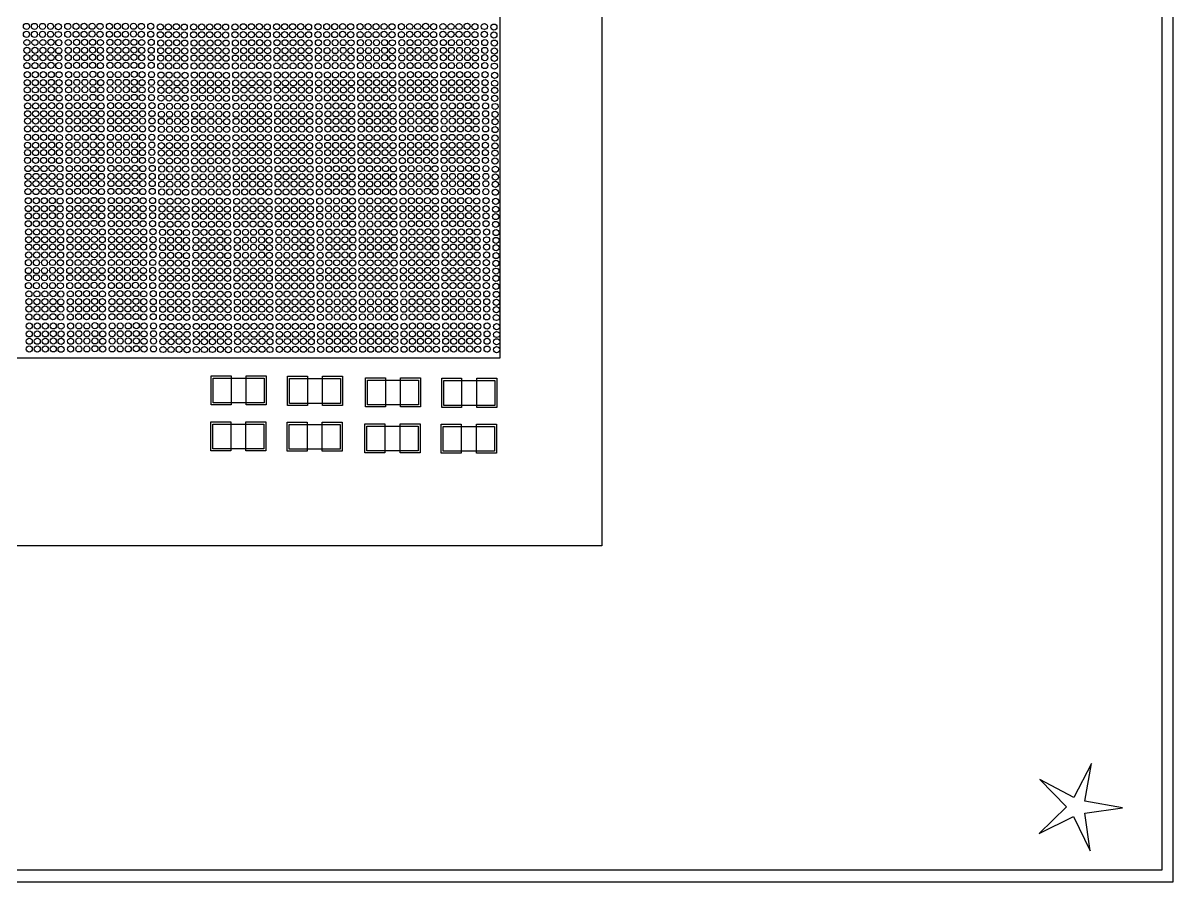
# Model space of a CAD drawing. Header units: millimetres. Extents: x 214 to 707, y -205 to 78.
# Drawn here: x 529.8 to 601.2, y -86.9 to -33.6 of the extents above; entities that cross this region are included whole.
import ezdxf

# ---------------------------------------------------------------- set-up
doc = ezdxf.new("R2010")
doc.units = ezdxf.units.MM
doc.layers.get('0').update_dxf_attribs({"linetype": 'CONTINUOUS', "lineweight": 25})

msp = doc.modelspace()

# ---------------------------------------------------------------- linework, layer by layer
for points in [[(471.035, 35.128), (601.182, 35.128), (601.182, -86.897), (471.035, -86.897)], [(471.787, 34.374), (600.498, 34.374), (600.498, -86.167), (471.787, -86.167)], [(499.764, 18.308), (565.756, 18.308), (565.756, -66.052), (499.764, -66.052)], [(506.424, 6.701), (559.411, 6.701), (559.411, -54.408), (506.424, -54.408)], [(541.509, -55.494), (542.748, -55.494), (542.748, -57.303), (541.509, -57.303)], [(541.633, -55.643), (544.806, -55.643), (544.806, -57.179), (541.633, -57.179)], [(543.69, -55.494), (544.93, -55.494), (544.93, -57.303), (543.69, -57.303)], [(546.244, -55.519), (547.483, -55.519), (547.483, -57.328), (546.244, -57.328)], [(548.425, -55.519), (549.664, -55.519), (549.664, -57.328), (548.425, -57.328)], [(551.077, -55.618), (552.317, -55.618), (552.317, -57.427), (551.077, -57.427)], [(553.259, -55.618), (554.498, -55.618), (554.498, -57.427), (553.259, -57.427)], [(555.812, -55.643), (557.051, -55.643), (557.051, -57.452), (555.812, -57.452)], [(557.993, -55.643), (559.233, -55.643), (559.233, -57.452), (557.993, -57.452)], [(546.368, -55.667), (549.541, -55.667), (549.541, -57.204), (546.368, -57.204)], [(551.201, -55.767), (554.374, -55.767), (554.374, -57.303), (551.201, -57.303)], [(555.936, -55.791), (559.109, -55.791), (559.109, -57.328), (555.936, -57.328)], [(541.484, -58.345), (542.724, -58.345), (542.724, -60.154), (541.484, -60.154)], [(541.608, -58.493), (544.781, -58.493), (544.781, -60.03), (541.608, -60.03)], [(543.666, -58.345), (544.905, -58.345), (544.905, -60.154), (543.666, -60.154)], [(546.219, -58.369), (547.458, -58.369), (547.458, -60.179), (546.219, -60.179)], [(548.4, -58.369), (549.64, -58.369), (549.64, -60.179), (548.4, -60.179)], [(551.053, -58.468), (552.292, -58.468), (552.292, -60.278), (551.053, -60.278)], [(553.234, -58.468), (554.473, -58.468), (554.473, -60.278), (553.234, -60.278)], [(555.787, -58.493), (557.027, -58.493), (557.027, -60.303), (555.787, -60.303)], [(557.969, -58.493), (559.208, -58.493), (559.208, -60.303), (557.969, -60.303)], [(546.343, -58.518), (549.516, -58.518), (549.516, -60.055), (546.343, -60.055)], [(551.177, -58.617), (554.35, -58.617), (554.35, -60.154), (551.177, -60.154)], [(555.911, -58.642), (559.084, -58.642), (559.084, -60.179), (555.911, -60.179)]]:
    msp.add_lwpolyline(points, close=True)
msp.add_lwpolyline([(595.702, -82.621), (598.05, -82.291), (595.713, -81.89), (596.125, -79.555), (595.022, -81.654), (592.929, -80.541), (594.584, -82.238), (592.878, -83.885), (595.004, -82.836), (596.043, -84.967), (595.702, -82.621)])
for centre in [(530.052, -33.824), (530.052, -34.312), (530.549, -33.824), (530.549, -34.312), (531.046, -33.824), (531.046, -34.312), (531.543, -33.815), (531.543, -34.303), (532.031, -33.833), (532.031, -34.321), (532.617, -33.824), (532.617, -34.312), (533.132, -33.815), (533.132, -34.303), (533.629, -33.815), (533.629, -34.303), (534.126, -33.806), (534.126, -34.294), (534.614, -33.824), (534.614, -34.312), (535.2, -33.815), (535.2, -34.303), (535.697, -33.815), (535.697, -34.303), (536.194, -33.815), (536.194, -34.303), (536.691, -33.806), (536.691, -34.294), (537.179, -33.824), (537.179, -34.312), (537.765, -33.815), (537.765, -34.303), (538.356, -33.852), (538.356, -34.34), (538.853, -33.852), (538.853, -34.34), (539.35, -33.843), (539.35, -34.331), (539.839, -33.861), (539.839, -34.349), (540.424, -33.852), (540.424, -34.34), (540.921, -33.852), (540.921, -34.34), (541.418, -33.852), (541.418, -34.34), (541.915, -33.843), (541.915, -34.331), (542.403, -33.861), (542.403, -34.349), (542.989, -33.852), (542.989, -34.34), (543.504, -33.843), (543.504, -34.331), (544.001, -33.843), (544.001, -34.331), (544.498, -33.834), (544.498, -34.323), (544.986, -33.852), (544.986, -34.34), (545.572, -33.843), (545.572, -34.331), (546.069, -33.843), (546.069, -34.331), (546.566, -33.843), (546.566, -34.331), (547.063, -33.834), (547.063, -34.323), (547.551, -33.852), (547.551, -34.34), (548.137, -33.843), (548.137, -34.331), (548.68, -33.835), (548.68, -34.323), (549.177, -33.835), (549.177, -34.323), (549.674, -33.826), (549.674, -34.314), (550.162, -33.844), (550.162, -34.332), (550.748, -33.835), (550.748, -34.323), (551.245, -33.835), (551.245, -34.323), (551.742, -33.835), (551.742, -34.323), (552.239, -33.826), (552.239, -34.314), (552.727, -33.844), (552.727, -34.332), (553.312, -33.835), (553.312, -34.323), (553.827, -33.826), (553.827, -34.314), (554.324, -33.826), (554.324, -34.314), (554.821, -33.817), (554.821, -34.305), (555.309, -33.835), (555.309, -34.323), (555.895, -33.826), (555.895, -34.314), (556.392, -33.826), (556.392, -34.314), (556.889, -33.826), (556.889, -34.314), (557.386, -33.817), (557.386, -34.305), (557.874, -33.835), (557.874, -34.323), (558.46, -33.826), (558.46, -34.314), (559.052, -33.863), (559.052, -34.351), (530.079, -34.818), (530.576, -34.818), (531.073, -34.818), (531.57, -34.809), (532.058, -34.827), (532.644, -34.818), (533.159, -34.809), (533.656, -34.809), (534.153, -34.8), (534.641, -34.818), (535.226, -34.809), (535.723, -34.809), (536.22, -34.809), (536.717, -34.8), (537.206, -34.818), (537.791, -34.809), (538.383, -34.846), (538.88, -34.846), (539.377, -34.837), (539.865, -34.855), (540.451, -34.846), (540.948, -34.846), (541.445, -34.846), (541.942, -34.837), (542.43, -34.855), (543.016, -34.846), (543.531, -34.837), (544.028, -34.837), (544.525, -34.828), (545.013, -34.846), (545.598, -34.837), (546.095, -34.837), (546.592, -34.837), (547.089, -34.828), (547.578, -34.846), (548.163, -34.837), (548.706, -34.829), (549.203, -34.829), (549.7, -34.82), (550.188, -34.838), (550.774, -34.829), (551.271, -34.829), (551.768, -34.829), (552.265, -34.82), (552.753, -34.838), (553.339, -34.829), (553.854, -34.82), (554.351, -34.82), (554.848, -34.811), (555.336, -34.829), (555.922, -34.82), (556.419, -34.82), (556.916, -34.82), (557.413, -34.811), (557.901, -34.829), (558.487, -34.82), (559.078, -34.857), (530.079, -35.306), (530.079, -35.759), (530.576, -35.306), (530.576, -35.759), (531.073, -35.306), (531.073, -35.759), (531.57, -35.297), (531.57, -35.75), (532.058, -35.315), (532.058, -35.768), (532.644, -35.306), (532.644, -35.759), (533.159, -35.297), (533.159, -35.75), (533.656, -35.297), (533.656, -35.75), (534.153, -35.288), (534.153, -35.741), (534.641, -35.306), (534.641, -35.759), (535.226, -35.297), (535.226, -35.75), (535.723, -35.297), (535.723, -35.75), (536.22, -35.297), (536.22, -35.75), (536.717, -35.288), (536.717, -35.741), (537.206, -35.306), (537.206, -35.759), (537.791, -35.297), (537.791, -35.75), (538.383, -35.334), (538.383, -35.787), (538.88, -35.334), (538.88, -35.787), (539.377, -35.325), (539.377, -35.778), (539.865, -35.343), (539.865, -35.796), (540.451, -35.334), (540.451, -35.787), (540.948, -35.334), (540.948, -35.787), (541.445, -35.334), (541.445, -35.787), (541.942, -35.325), (541.942, -35.778), (542.43, -35.343), (542.43, -35.796), (543.016, -35.334), (543.016, -35.787), (543.531, -35.325), (543.531, -35.778), (544.028, -35.325), (544.028, -35.778), (544.525, -35.317), (544.525, -35.769), (545.013, -35.334), (545.013, -35.787), (545.598, -35.325), (545.598, -35.778), (546.095, -35.325), (546.095, -35.778), (546.592, -35.325), (546.592, -35.778), (547.089, -35.317), (547.089, -35.769), (547.578, -35.334), (547.578, -35.787), (548.163, -35.325), (548.163, -35.778), (548.706, -35.317), (548.706, -35.77), (549.203, -35.317), (549.203, -35.77), (549.7, -35.308), (549.7, -35.761), (550.188, -35.326), (550.188, -35.779), (550.774, -35.317), (550.774, -35.77), (551.271, -35.317), (551.271, -35.77), (551.768, -35.317), (551.768, -35.77), (552.265, -35.308), (552.265, -35.761), (552.753, -35.326), (552.753, -35.779), (553.339, -35.317), (553.339, -35.77), (553.854, -35.308), (553.854, -35.761), (554.351, -35.308), (554.351, -35.761), (554.848, -35.299), (554.848, -35.752), (555.336, -35.317), (555.336, -35.77), (555.922, -35.308), (555.922, -35.761), (556.419, -35.308), (556.419, -35.761), (556.916, -35.308), (556.916, -35.761), (557.413, -35.299), (557.413, -35.752), (557.901, -35.317), (557.901, -35.77), (558.487, -35.308), (558.487, -35.761), (559.078, -35.345), (559.078, -35.798), (530.079, -36.247), (530.576, -36.247), (531.073, -36.247), (531.57, -36.238), (532.058, -36.256), (532.644, -36.247), (533.159, -36.238), (533.656, -36.238), (534.153, -36.229), (534.641, -36.247), (535.226, -36.238), (535.723, -36.238), (536.22, -36.238), (536.717, -36.229), (537.206, -36.247), (537.791, -36.238), (538.383, -36.275), (538.88, -36.275), (539.377, -36.266), (539.865, -36.284), (540.451, -36.275), (540.948, -36.275), (541.445, -36.275), (541.942, -36.266), (542.43, -36.284), (543.016, -36.275), (543.531, -36.266), (544.028, -36.266), (544.525, -36.257), (545.013, -36.275), (545.598, -36.266), (546.095, -36.266), (546.592, -36.266), (547.089, -36.257), (547.578, -36.275), (548.163, -36.266), (548.706, -36.258), (549.203, -36.258), (549.7, -36.249), (550.188, -36.267), (550.774, -36.258), (551.271, -36.258), (551.768, -36.258), (552.265, -36.249), (552.753, -36.267), (553.339, -36.258), (553.854, -36.249), (554.351, -36.249), (554.848, -36.24), (555.336, -36.258), (555.922, -36.249), (556.419, -36.249), (556.916, -36.249), (557.413, -36.24), (557.901, -36.258), (558.487, -36.249), (559.078, -36.286), (530.097, -36.814), (530.594, -36.814), (531.091, -36.814), (531.588, -36.805), (532.076, -36.823), (532.662, -36.814), (533.176, -36.805), (533.673, -36.805), (534.17, -36.796), (534.17, -37.284), (534.659, -36.814), (535.244, -36.805), (535.741, -36.805), (536.238, -36.805), (536.735, -36.796), (536.735, -37.284), (537.223, -36.814), (537.809, -36.805), (538.401, -36.842), (538.898, -36.842), (539.395, -36.833), (539.883, -36.851), (540.469, -36.842), (540.966, -36.842), (541.463, -36.842), (541.96, -36.833), (542.448, -36.851), (543.034, -36.842), (543.548, -36.833), (544.045, -36.833), (544.542, -36.824), (545.031, -36.842), (545.616, -36.833), (546.113, -36.833), (546.61, -36.833), (547.107, -36.824), (547.595, -36.842), (548.181, -36.833), (548.724, -36.825), (549.221, -36.825), (549.718, -36.816), (550.206, -36.834), (550.792, -36.825), (551.289, -36.825), (551.786, -36.825), (552.283, -36.816), (552.771, -36.834), (553.357, -36.825), (553.872, -36.816), (554.369, -36.816), (554.866, -36.807), (555.354, -36.825), (555.94, -36.816), (556.437, -36.816), (556.934, -36.816), (557.431, -36.807), (557.919, -36.825), (558.504, -36.816), (559.096, -36.853), (530.097, -37.302), (530.097, -37.755), (530.594, -37.302), (530.594, -37.755), (531.091, -37.302), (531.091, -37.755), (531.588, -37.293), (531.588, -37.746), (532.076, -37.311), (532.076, -37.763), (532.662, -37.302), (532.662, -37.755), (533.176, -37.293), (533.176, -37.746), (533.673, -37.293), (533.673, -37.746), (534.17, -37.737), (534.659, -37.302), (534.659, -37.755), (535.244, -37.293), (535.244, -37.746), (535.741, -37.293), (535.741, -37.746), (536.238, -37.293), (536.238, -37.746), (536.735, -37.737), (537.223, -37.302), (537.223, -37.755), (537.809, -37.293), (537.809, -37.746), (538.401, -37.33), (538.401, -37.783), (538.898, -37.33), (538.898, -37.783), (539.395, -37.321), (539.395, -37.774), (539.883, -37.339), (539.883, -37.792), (540.469, -37.33), (540.469, -37.783), (540.966, -37.33), (540.966, -37.783), (541.463, -37.33), (541.463, -37.783), (541.96, -37.321), (541.96, -37.774), (542.448, -37.339), (542.448, -37.792), (543.034, -37.33), (543.034, -37.783), (543.548, -37.321), (543.548, -37.774), (544.045, -37.321), (544.045, -37.774), (544.542, -37.312), (544.542, -37.765), (545.031, -37.33), (545.031, -37.783), (545.616, -37.321), (545.616, -37.774), (546.113, -37.321), (546.113, -37.774), (546.61, -37.321), (546.61, -37.774), (547.107, -37.312), (547.107, -37.765), (547.595, -37.33), (547.595, -37.783), (548.181, -37.321), (548.181, -37.774), (548.724, -37.313), (548.724, -37.766), (549.221, -37.313), (549.221, -37.766), (549.718, -37.304), (549.718, -37.757), (550.206, -37.322), (550.206, -37.774), (550.792, -37.313), (550.792, -37.766), (551.289, -37.313), (551.289, -37.766), (551.786, -37.313), (551.786, -37.766), (552.283, -37.304), (552.283, -37.757), (552.771, -37.322), (552.771, -37.774), (553.357, -37.313), (553.357, -37.766), (553.872, -37.304), (553.872, -37.757), (554.369, -37.304), (554.369, -37.757), (554.866, -37.295), (554.866, -37.748), (555.354, -37.313), (555.354, -37.766), (555.94, -37.304), (555.94, -37.757), (556.437, -37.304), (556.437, -37.757), (556.934, -37.304), (556.934, -37.757), (557.431, -37.295), (557.431, -37.748), (557.919, -37.313), (557.919, -37.766), (558.504, -37.304), (558.504, -37.757), (559.096, -37.341), (559.096, -37.794), (530.097, -38.243), (530.594, -38.243), (531.091, -38.243), (531.588, -38.234), (532.076, -38.252), (532.662, -38.243), (533.176, -38.234), (533.673, -38.234), (534.17, -38.225), (534.659, -38.243), (535.244, -38.234), (535.741, -38.234), (536.238, -38.234), (536.735, -38.225), (537.223, -38.243), (537.809, -38.234), (538.401, -38.271), (538.898, -38.271), (539.395, -38.262), (539.883, -38.28), (540.469, -38.271), (540.966, -38.271), (541.463, -38.271), (541.96, -38.262), (542.448, -38.28), (543.034, -38.271), (543.548, -38.262), (544.045, -38.262), (544.542, -38.253), (545.031, -38.271), (545.616, -38.262), (546.113, -38.262), (546.61, -38.262), (547.107, -38.253), (547.595, -38.271), (548.181, -38.262), (548.724, -38.254), (549.221, -38.254), (549.718, -38.245), (550.206, -38.263), (550.792, -38.254), (551.289, -38.254), (551.786, -38.254), (552.283, -38.245), (552.771, -38.263), (553.357, -38.254), (553.872, -38.245), (554.369, -38.245), (554.866, -38.236), (555.354, -38.254), (555.94, -38.245), (556.437, -38.245), (556.934, -38.245), (557.431, -38.236), (557.919, -38.254), (558.504, -38.245), (559.096, -38.282), (530.123, -38.749), (530.123, -39.237), (530.62, -38.749), (530.62, -39.237), (531.117, -38.749), (531.117, -39.237), (531.614, -38.74), (531.614, -39.228), (532.103, -38.757), (532.103, -39.246), (532.688, -38.749), (532.688, -39.237), (533.203, -38.74), (533.203, -39.228), (533.7, -38.74), (533.7, -39.228), (534.197, -38.731), (534.197, -39.219), (534.685, -38.749), (534.685, -39.237), (535.271, -38.74), (535.271, -39.228), (535.768, -38.74), (535.768, -39.228), (536.265, -38.74), (536.265, -39.228), (536.762, -38.731), (536.762, -39.219), (537.25, -38.749), (537.25, -39.237), (537.836, -38.74), (537.836, -39.228), (538.428, -38.777), (538.428, -39.265), (538.925, -38.777), (538.925, -39.265), (539.422, -38.768), (539.422, -39.256), (539.91, -38.786), (539.91, -39.274), (540.495, -38.777), (540.495, -39.265), (540.992, -38.777), (540.992, -39.265), (541.489, -38.777), (541.489, -39.265), (541.986, -38.768), (541.986, -39.256), (542.475, -38.786), (542.475, -39.274), (543.06, -38.777), (543.06, -39.265), (543.575, -38.768), (543.575, -39.256), (544.072, -38.768), (544.072, -39.256), (544.569, -38.759), (544.569, -39.247), (545.057, -38.777), (545.057, -39.265), (545.643, -38.768), (545.643, -39.256), (546.14, -38.768), (546.14, -39.256), (546.637, -38.768), (546.637, -39.256), (547.134, -38.759), (547.134, -39.247), (547.622, -38.777), (547.622, -39.265), (548.208, -38.768), (548.208, -39.256), (548.751, -38.76), (548.751, -39.248), (549.248, -38.76), (549.248, -39.248), (549.745, -38.751), (549.745, -39.239), (550.233, -38.768), (550.233, -39.257), (550.819, -38.76), (550.819, -39.248), (551.316, -38.76), (551.316, -39.248), (551.813, -38.76), (551.813, -39.248), (552.31, -38.751), (552.31, -39.239), (552.798, -38.768), (552.798, -39.257), (553.384, -38.76), (553.384, -39.248), (553.898, -38.751), (553.898, -39.239), (554.395, -38.751), (554.395, -39.239), (554.892, -38.742), (554.892, -39.23), (555.38, -38.76), (555.38, -39.248), (555.966, -38.751), (555.966, -39.239), (556.463, -38.751), (556.463, -39.239), (556.96, -38.751), (556.96, -39.239), (557.457, -38.742), (557.457, -39.23), (557.945, -38.76), (557.945, -39.248), (558.531, -38.751), (558.531, -39.239), (559.123, -38.788), (559.123, -39.276), (530.123, -39.689), (530.62, -39.689), (531.117, -39.689), (531.614, -39.68), (532.103, -39.698), (532.688, -39.689), (533.203, -39.68), (533.7, -39.68), (534.197, -39.672), (534.685, -39.689), (535.271, -39.68), (535.768, -39.68), (536.265, -39.68), (536.762, -39.672), (537.25, -39.689), (537.836, -39.68), (538.428, -39.717), (538.925, -39.717), (539.422, -39.709), (539.91, -39.726), (540.495, -39.717), (540.992, -39.717), (541.489, -39.717), (541.986, -39.709), (542.475, -39.726), (543.06, -39.717), (543.575, -39.709), (544.072, -39.709), (544.569, -39.7), (545.057, -39.717), (545.643, -39.709), (546.14, -39.709), (546.637, -39.709), (547.134, -39.7), (547.622, -39.717), (548.208, -39.709), (548.751, -39.7), (549.248, -39.7), (549.745, -39.691), (550.233, -39.709), (550.819, -39.7), (551.316, -39.7), (551.813, -39.7), (552.31, -39.691), (552.798, -39.709), (553.384, -39.7), (553.898, -39.691), (554.395, -39.691), (554.892, -39.683), (555.38, -39.7), (555.966, -39.691), (556.463, -39.691), (556.96, -39.691), (557.457, -39.683), (557.945, -39.7), (558.531, -39.691), (559.123, -39.728), (530.117, -40.703), (530.123, -40.177), (530.614, -40.703), (530.62, -40.177), (531.111, -40.703), (531.117, -40.177), (531.608, -40.694), (531.614, -40.169), (532.096, -40.712), (532.103, -40.186), (532.682, -40.703), (532.688, -40.177), (533.197, -40.694), (533.203, -40.169), (533.694, -40.694), (533.7, -40.169), (534.191, -40.685), (534.197, -40.16), (534.679, -40.703), (534.685, -40.177), (535.264, -40.694), (535.271, -40.169), (535.761, -40.694), (535.768, -40.169), (536.258, -40.694), (536.265, -40.169), (536.755, -40.685), (536.762, -40.16), (537.244, -40.703), (537.25, -40.177), (537.829, -40.694), (537.836, -40.169), (538.421, -40.731), (538.428, -40.206), (538.918, -40.731), (538.925, -40.206), (539.415, -40.722), (539.422, -40.197), (539.903, -40.74), (539.91, -40.214), (540.489, -40.731), (540.495, -40.206), (540.986, -40.731), (540.992, -40.206), (541.483, -40.731), (541.489, -40.206), (541.98, -40.722), (541.986, -40.197), (542.468, -40.74), (542.475, -40.214), (543.054, -40.731), (543.06, -40.206), (543.569, -40.722), (543.575, -40.197), (544.066, -40.722), (544.072, -40.197), (544.563, -40.714), (544.569, -40.188), (545.051, -40.731), (545.057, -40.206), (545.636, -40.722), (545.643, -40.197), (546.133, -40.722), (546.14, -40.197), (546.63, -40.722), (546.637, -40.197), (547.127, -40.714), (547.134, -40.188), (547.616, -40.731), (547.622, -40.206), (548.201, -40.722), (548.208, -40.197), (548.744, -40.714), (548.751, -40.188), (549.241, -40.714), (549.248, -40.188), (549.738, -40.705), (549.745, -40.18), (550.226, -40.723), (550.233, -40.197), (550.812, -40.714), (550.819, -40.188), (551.309, -40.714), (551.316, -40.188), (551.806, -40.714), (551.813, -40.188), (552.303, -40.705), (552.31, -40.18), (552.791, -40.723), (552.798, -40.197), (553.377, -40.714), (553.384, -40.188), (553.892, -40.705), (553.898, -40.18), (554.389, -40.705), (554.395, -40.18), (554.886, -40.696), (554.892, -40.171), (555.374, -40.714), (555.38, -40.188), (555.96, -40.705), (555.966, -40.18), (556.457, -40.705), (556.463, -40.18), (556.954, -40.705), (556.96, -40.18), (557.451, -40.696), (557.457, -40.171), (557.939, -40.714), (557.945, -40.188), (558.524, -40.705), (558.531, -40.18), (559.116, -40.742), (559.123, -40.217), (530.117, -41.191), (530.614, -41.191), (531.111, -41.191), (531.608, -41.182), (532.096, -41.2), (532.682, -41.191), (533.197, -41.182), (533.694, -41.182), (534.191, -41.173), (534.679, -41.191), (535.264, -41.182), (535.761, -41.182), (536.258, -41.182), (536.755, -41.173), (537.244, -41.191), (537.829, -41.182), (538.421, -41.219), (538.918, -41.219), (539.415, -41.211), (539.903, -41.228), (540.489, -41.219), (540.986, -41.219), (541.483, -41.219), (541.98, -41.211), (542.468, -41.228), (543.054, -41.219), (543.569, -41.211), (544.066, -41.211), (544.563, -41.202), (545.051, -41.219), (545.636, -41.211), (546.133, -41.211), (546.63, -41.211), (547.127, -41.202), (547.616, -41.219), (548.201, -41.211), (548.744, -41.202), (549.241, -41.202), (549.738, -41.193), (550.226, -41.211), (550.812, -41.202), (551.309, -41.202), (551.806, -41.202), (552.303, -41.193), (552.791, -41.211), (553.377, -41.202), (553.892, -41.193), (554.389, -41.193), (554.886, -41.184), (555.374, -41.202), (555.96, -41.193), (556.457, -41.193), (556.954, -41.193), (557.451, -41.184), (557.939, -41.202), (558.524, -41.193), (559.116, -41.23), (530.117, -41.644), (530.117, -42.132), (530.614, -41.644), (530.614, -42.132), (531.111, -41.644), (531.111, -42.132), (531.608, -41.635), (531.608, -42.123), (532.096, -41.653), (532.096, -42.141), (532.682, -41.644), (532.682, -42.132), (533.197, -41.635), (533.197, -42.123), (533.694, -41.635), (533.694, -42.123), (534.191, -41.626), (534.191, -42.114), (534.679, -41.644), (534.679, -42.132), (535.264, -41.635), (535.264, -42.123), (535.761, -41.635), (535.761, -42.123), (536.258, -41.635), (536.258, -42.123), (536.755, -41.626), (536.755, -42.114), (537.244, -41.644), (537.244, -42.132), (537.829, -41.635), (537.829, -42.123), (538.421, -41.672), (538.421, -42.16), (538.918, -41.672), (538.918, -42.16), (539.415, -41.663), (539.415, -42.151), (539.903, -41.681), (539.903, -42.169), (540.489, -41.672), (540.489, -42.16), (540.986, -41.672), (540.986, -42.16), (541.483, -41.672), (541.483, -42.16), (541.98, -41.663), (541.98, -42.151), (542.468, -41.681), (542.468, -42.169), (543.054, -41.672), (543.054, -42.16), (543.569, -41.663), (543.569, -42.151), (544.066, -41.663), (544.066, -42.151), (544.563, -41.654), (544.563, -42.142), (545.051, -41.672), (545.051, -42.16), (545.636, -41.663), (545.636, -42.151), (546.133, -41.663), (546.133, -42.151), (546.63, -41.663), (546.63, -42.151), (547.127, -41.654), (547.127, -42.142), (547.616, -41.672), (547.616, -42.16), (548.201, -41.663), (548.201, -42.151), (548.744, -41.655), (548.744, -42.143), (549.241, -41.655), (549.241, -42.143), (549.738, -41.646), (549.738, -42.134), (550.226, -41.664), (550.226, -42.152), (550.812, -41.655), (550.812, -42.143), (551.309, -41.655), (551.309, -42.143), (551.806, -41.655), (551.806, -42.143), (552.303, -41.646), (552.303, -42.134), (552.791, -41.664), (552.791, -42.152), (553.377, -41.655), (553.377, -42.143), (553.892, -41.646), (553.892, -42.134), (554.389, -41.646), (554.389, -42.134), (554.886, -41.637), (554.886, -42.125), (555.374, -41.655), (555.374, -42.143), (555.96, -41.646), (555.96, -42.134), (556.457, -41.646), (556.457, -42.134), (556.954, -41.646), (556.954, -42.134), (557.451, -41.637), (557.451, -42.125), (557.939, -41.655), (557.939, -42.143), (558.524, -41.646), (558.524, -42.134), (559.116, -41.683), (559.116, -42.171), (530.144, -42.638), (530.641, -42.638), (531.138, -42.638), (531.635, -42.629), (532.123, -42.647), (532.708, -42.638), (533.223, -42.629), (533.72, -42.629), (534.217, -42.62), (534.705, -42.638), (535.291, -42.629), (535.788, -42.629), (536.285, -42.629), (536.782, -42.62), (537.27, -42.638), (537.856, -42.629), (538.448, -42.666), (538.945, -42.666), (539.442, -42.657), (539.93, -42.675), (540.516, -42.666), (541.013, -42.666), (541.51, -42.666), (542.007, -42.657), (542.495, -42.675), (543.08, -42.666), (543.595, -42.657), (544.092, -42.657), (544.589, -42.648), (545.077, -42.666), (545.663, -42.657), (546.16, -42.657), (546.657, -42.657), (547.154, -42.648), (547.642, -42.666), (548.228, -42.657), (548.771, -42.649), (549.268, -42.649), (549.765, -42.64), (550.253, -42.658), (550.839, -42.649), (551.336, -42.649), (551.833, -42.649), (552.33, -42.64), (552.818, -42.658), (553.404, -42.649), (553.918, -42.64), (554.415, -42.64), (554.912, -42.631), (555.4, -42.649), (555.986, -42.64), (556.483, -42.64), (556.98, -42.64), (557.477, -42.631), (557.965, -42.649), (558.551, -42.64), (559.143, -42.677), (530.144, -43.126), (530.144, -43.579), (530.641, -43.126), (530.641, -43.579), (531.138, -43.126), (531.138, -43.579), (531.635, -43.117), (531.635, -43.57), (532.123, -43.135), (532.123, -43.587), (532.708, -43.126), (532.708, -43.579), (533.223, -43.117), (533.223, -43.57), (533.72, -43.117), (533.72, -43.57), (534.217, -43.108), (534.217, -43.561), (534.705, -43.126), (534.705, -43.579), (535.291, -43.117), (535.291, -43.57), (535.788, -43.117), (535.788, -43.57), (536.285, -43.117), (536.285, -43.57), (536.782, -43.108), (536.782, -43.561), (537.27, -43.126), (537.27, -43.579), (537.856, -43.117), (537.856, -43.57), (538.448, -43.154), (538.448, -43.607), (538.945, -43.154), (538.945, -43.607), (539.442, -43.145), (539.442, -43.598), (539.93, -43.163), (539.93, -43.616), (540.516, -43.154), (540.516, -43.607), (541.013, -43.154), (541.013, -43.607), (541.51, -43.154), (541.51, -43.607), (542.007, -43.145), (542.007, -43.598), (542.495, -43.163), (542.495, -43.616), (543.08, -43.154), (543.08, -43.607), (543.595, -43.145), (543.595, -43.598), (544.092, -43.145), (544.092, -43.598), (544.589, -43.136), (544.589, -43.589), (545.077, -43.154), (545.077, -43.607), (545.663, -43.145), (545.663, -43.598), (546.16, -43.145), (546.16, -43.598), (546.657, -43.145), (546.657, -43.598), (547.154, -43.136), (547.154, -43.589), (547.642, -43.154), (547.642, -43.607), (548.228, -43.145), (548.228, -43.598), (548.771, -43.137), (548.771, -43.59), (549.268, -43.137), (549.268, -43.59), (549.765, -43.128), (549.765, -43.581), (550.253, -43.146), (550.253, -43.598), (550.839, -43.137), (550.839, -43.59), (551.336, -43.137), (551.336, -43.59), (551.833, -43.137), (551.833, -43.59), (552.33, -43.128), (552.33, -43.581), (552.818, -43.146), (552.818, -43.598), (553.404, -43.137), (553.404, -43.59), (553.918, -43.128), (553.918, -43.581), (554.415, -43.128), (554.415, -43.581), (554.912, -43.119), (554.912, -43.572), (555.4, -43.137), (555.4, -43.59), (555.986, -43.128), (555.986, -43.581), (556.483, -43.128), (556.483, -43.581), (556.98, -43.128), (556.98, -43.581), (557.477, -43.119), (557.477, -43.572), (557.965, -43.137), (557.965, -43.59), (558.551, -43.128), (558.551, -43.581), (559.143, -43.165), (559.143, -43.618), (530.144, -44.067), (530.641, -44.067), (531.138, -44.067), (531.635, -44.058), (532.123, -44.076), (532.708, -44.067), (533.223, -44.058), (533.72, -44.058), (534.217, -44.049), (534.705, -44.067), (535.291, -44.058), (535.788, -44.058), (536.285, -44.058), (536.782, -44.049), (537.27, -44.067), (537.856, -44.058), (538.448, -44.095), (538.945, -44.095), (539.442, -44.086), (539.93, -44.104), (540.516, -44.095), (541.013, -44.095), (541.51, -44.095), (542.007, -44.086), (542.495, -44.104), (543.08, -44.095), (543.595, -44.086), (544.092, -44.086), (544.589, -44.077), (545.077, -44.095), (545.663, -44.086), (546.16, -44.086), (546.657, -44.086), (547.154, -44.077), (547.642, -44.095), (548.228, -44.086), (548.771, -44.078), (549.268, -44.078), (549.765, -44.069), (550.253, -44.087), (550.839, -44.078), (551.336, -44.078), (551.833, -44.078), (552.33, -44.069), (552.818, -44.087), (553.404, -44.078), (553.918, -44.069), (554.415, -44.069), (554.912, -44.06), (555.4, -44.078), (555.986, -44.069), (556.483, -44.069), (556.98, -44.069), (557.477, -44.06), (557.965, -44.078), (558.551, -44.069), (559.143, -44.106), (530.161, -44.634), (530.161, -45.122), (530.658, -44.634), (530.658, -45.122), (531.155, -44.634), (531.155, -45.122), (531.652, -44.625), (531.652, -45.113), (532.141, -44.643), (532.141, -45.131), (532.726, -44.634), (532.726, -45.122), (533.241, -44.625), (533.241, -45.113), (533.738, -44.625), (533.738, -45.113), (534.235, -44.616), (534.235, -45.104), (534.723, -44.634), (534.723, -45.122), (535.309, -44.625), (535.309, -45.113), (535.806, -44.625), (535.806, -45.113), (536.303, -44.625), (536.303, -45.113), (536.8, -44.616), (536.8, -45.104), (537.288, -44.634), (537.288, -45.122), (537.874, -44.625), (537.874, -45.113), (538.466, -44.662), (538.963, -44.662), (539.46, -44.653), (539.948, -44.671), (540.533, -44.662), (541.03, -44.662), (541.527, -44.662), (542.024, -44.653), (542.513, -44.671), (543.098, -44.662), (543.613, -44.653), (544.11, -44.653), (544.607, -44.644), (544.607, -45.132), (545.095, -44.662), (545.681, -44.653), (546.178, -44.653), (546.675, -44.653), (547.172, -44.644), (547.172, -45.132), (547.66, -44.662), (548.246, -44.653), (548.789, -44.645), (548.789, -45.133), (549.286, -44.645), (549.286, -45.133), (549.783, -44.636), (549.783, -45.124), (550.271, -44.654), (550.857, -44.645), (550.857, -45.133), (551.354, -44.645), (551.354, -45.133), (551.851, -44.645), (551.851, -45.133), (552.348, -44.636), (552.348, -45.124), (552.836, -44.654), (553.421, -44.645), (553.421, -45.133), (553.936, -44.636), (553.936, -45.124), (554.433, -44.636), (554.433, -45.124), (554.93, -44.627), (554.93, -45.115), (555.418, -44.645), (555.418, -45.133), (556.004, -44.636), (556.004, -45.124), (556.501, -44.636), (556.501, -45.124), (556.998, -44.636), (556.998, -45.124), (557.495, -44.627), (557.495, -45.115), (557.983, -44.645), (557.983, -45.133), (558.569, -44.636), (558.569, -45.124), (559.161, -44.673), (530.161, -45.574), (530.658, -45.574), (531.155, -45.574), (531.652, -45.566), (532.141, -45.583), (532.726, -45.574), (533.241, -45.566), (533.738, -45.566), (534.235, -45.557), (534.723, -45.574), (535.309, -45.566), (535.806, -45.566), (536.303, -45.566), (536.8, -45.557), (537.288, -45.574), (537.874, -45.566), (538.466, -45.15), (538.466, -45.603), (538.963, -45.15), (538.963, -45.603), (539.46, -45.141), (539.46, -45.594), (539.948, -45.159), (539.948, -45.611), (540.533, -45.15), (540.533, -45.603), (541.03, -45.15), (541.03, -45.603), (541.527, -45.15), (541.527, -45.603), (542.024, -45.141), (542.024, -45.594), (542.513, -45.159), (542.513, -45.611), (543.098, -45.15), (543.098, -45.603), (543.613, -45.141), (543.613, -45.594), (544.11, -45.141), (544.11, -45.594), (544.607, -45.585), (545.095, -45.15), (545.095, -45.603), (545.681, -45.141), (545.681, -45.594), (546.178, -45.141), (546.178, -45.594), (546.675, -45.141), (546.675, -45.594), (547.172, -45.585), (547.66, -45.15), (547.66, -45.603), (548.246, -45.141), (548.246, -45.594), (548.789, -45.585), (549.286, -45.585), (549.783, -45.577), (550.271, -45.142), (550.271, -45.594), (550.857, -45.585), (551.354, -45.585), (551.851, -45.585), (552.348, -45.577), (552.836, -45.142), (552.836, -45.594), (553.421, -45.585), (553.936, -45.577), (554.433, -45.577), (554.93, -45.568), (555.418, -45.585), (556.004, -45.577), (556.501, -45.577), (556.998, -45.577), (557.495, -45.568), (557.983, -45.585), (558.569, -45.577), (559.161, -45.161), (559.161, -45.614), (530.161, -46.063), (530.658, -46.063), (531.155, -46.063), (531.652, -46.054), (531.679, -46.56), (532.141, -46.071), (532.726, -46.063), (533.241, -46.054), (533.268, -46.56), (533.738, -46.054), (533.765, -46.56), (534.235, -46.045), (534.262, -46.551), (534.723, -46.063), (535.309, -46.054), (535.336, -46.56), (535.806, -46.054), (535.833, -46.56), (536.303, -46.054), (536.33, -46.56), (536.8, -46.045), (536.827, -46.551), (537.288, -46.063), (537.874, -46.054), (537.9, -46.56), (538.466, -46.091), (538.963, -46.091), (539.46, -46.082), (539.948, -46.1), (540.533, -46.091), (541.03, -46.091), (541.527, -46.091), (542.024, -46.082), (542.513, -46.1), (543.098, -46.091), (543.613, -46.082), (544.11, -46.082), (544.607, -46.073), (545.095, -46.091), (545.681, -46.082), (546.178, -46.082), (546.675, -46.082), (547.172, -46.073), (547.66, -46.091), (548.246, -46.082), (548.789, -46.074), (549.286, -46.074), (549.783, -46.065), (550.271, -46.082), (550.857, -46.074), (551.354, -46.074), (551.851, -46.074), (552.348, -46.065), (552.836, -46.082), (553.421, -46.074), (553.936, -46.065), (554.433, -46.065), (554.93, -46.056), (554.957, -46.562), (555.418, -46.074), (556.004, -46.065), (556.501, -46.065), (556.998, -46.065), (557.495, -46.056), (557.522, -46.562), (557.983, -46.074), (558.569, -46.065), (559.161, -46.102), (530.188, -46.568), (530.188, -47.057), (530.685, -46.568), (530.685, -47.057), (531.182, -46.568), (531.182, -47.057), (531.679, -47.048), (532.167, -46.577), (532.167, -47.065), (532.753, -46.568), (532.753, -47.057), (533.268, -47.048), (533.765, -47.048), (534.262, -47.039), (534.75, -46.568), (534.75, -47.057), (535.336, -47.048), (535.833, -47.048), (536.33, -47.048), (536.827, -47.039), (537.315, -46.568), (537.315, -47.057), (537.9, -47.048), (538.492, -46.597), (538.492, -47.085), (538.989, -46.597), (538.989, -47.085), (539.486, -46.588), (539.486, -47.076), (539.974, -46.605), (539.974, -47.094), (540.56, -46.597), (540.56, -47.085), (541.057, -46.597), (541.057, -47.085), (541.554, -46.597), (541.554, -47.085), (542.051, -46.588), (542.051, -47.076), (542.539, -46.605), (542.539, -47.094), (543.125, -46.597), (543.125, -47.085), (543.64, -46.588), (543.64, -47.076), (544.137, -46.588), (544.137, -47.076), (544.634, -46.579), (544.634, -47.067), (545.122, -46.597), (545.122, -47.085), (545.708, -46.588), (545.708, -47.076), (546.205, -46.588), (546.205, -47.076), (546.702, -46.588), (546.702, -47.076), (547.199, -46.579), (547.199, -47.067), (547.687, -46.597), (547.687, -47.085), (548.272, -46.588), (548.272, -47.076), (548.815, -46.579), (548.815, -47.068), (549.312, -46.579), (549.312, -47.068), (549.809, -46.571), (549.809, -47.059), (550.298, -46.588), (550.298, -47.076), (550.883, -46.579), (550.883, -47.068), (551.38, -46.579), (551.38, -47.068), (551.877, -46.579), (551.877, -47.068), (552.374, -46.571), (552.374, -47.059), (552.862, -46.588), (552.862, -47.076), (553.448, -46.579), (553.448, -47.068), (553.963, -46.571), (553.963, -47.059), (554.46, -46.571), (554.46, -47.059), (554.957, -47.05), (555.445, -46.579), (555.445, -47.068), (556.031, -46.571), (556.031, -47.059), (556.528, -46.571), (556.528, -47.059), (557.025, -46.571), (557.025, -47.059), (557.522, -47.05), (558.01, -46.579), (558.01, -47.068), (558.596, -46.571), (558.596, -47.059), (559.187, -46.608), (559.187, -47.096), (530.188, -47.509), (530.685, -47.509), (531.182, -47.509), (531.679, -47.5), (531.679, -47.988), (532.167, -47.518), (532.753, -47.509), (533.268, -47.5), (533.268, -47.988), (533.765, -47.5), (533.765, -47.988), (534.262, -47.491), (534.262, -47.98), (534.75, -47.509), (535.336, -47.5), (535.336, -47.988), (535.833, -47.5), (535.833, -47.988), (536.33, -47.5), (536.33, -47.988), (536.827, -47.491), (536.827, -47.98), (537.315, -47.509), (537.9, -47.5), (537.9, -47.988), (538.492, -47.537), (538.989, -47.537), (539.486, -47.528), (539.974, -47.546), (540.56, -47.537), (541.057, -47.537), (541.554, -47.537), (542.051, -47.528), (542.539, -47.546), (543.125, -47.537), (543.64, -47.528), (544.137, -47.528), (544.634, -47.52), (545.122, -47.537), (545.708, -47.528), (546.205, -47.528), (546.702, -47.528), (547.199, -47.52), (547.687, -47.537), (548.272, -47.528), (548.815, -47.52), (549.312, -47.52), (549.809, -47.511), (550.298, -47.529), (550.883, -47.52), (551.38, -47.52), (551.877, -47.52), (552.374, -47.511), (552.862, -47.529), (553.448, -47.52), (553.963, -47.511), (554.46, -47.511), (554.957, -47.502), (554.957, -47.991), (555.445, -47.52), (556.031, -47.511), (556.528, -47.511), (557.025, -47.511), (557.522, -47.502), (557.522, -47.991), (558.01, -47.52), (558.596, -47.511), (559.187, -47.548), (530.176, -48.475), (530.188, -47.997), (530.673, -48.475), (530.685, -47.997), (531.17, -48.475), (531.182, -47.997), (531.667, -48.466), (532.155, -48.484), (532.167, -48.006), (532.741, -48.475), (532.753, -47.997), (533.256, -48.466), (533.753, -48.466), (534.25, -48.458), (534.738, -48.475), (534.75, -47.997), (535.324, -48.466), (535.821, -48.466), (536.318, -48.466), (536.815, -48.458), (537.303, -48.475), (537.315, -47.997), (537.889, -48.466), (538.48, -48.503), (538.492, -48.025), (538.977, -48.503), (538.989, -48.025), (539.474, -48.495), (539.486, -48.017), (539.963, -48.512), (539.974, -48.034), (540.548, -48.503), (540.56, -48.025), (541.045, -48.503), (541.057, -48.025), (541.542, -48.503), (541.554, -48.025), (542.039, -48.495), (542.051, -48.017), (542.527, -48.512), (542.539, -48.034), (543.113, -48.503), (543.125, -48.025), (543.628, -48.495), (543.64, -48.017), (544.125, -48.495), (544.137, -48.017), (544.622, -48.486), (544.634, -48.008), (545.11, -48.503), (545.122, -48.025), (545.696, -48.495), (545.708, -48.017), (546.193, -48.495), (546.205, -48.017), (546.69, -48.495), (546.702, -48.017), (547.187, -48.486), (547.199, -48.008), (547.675, -48.503), (547.687, -48.025), (548.261, -48.495), (548.272, -48.017), (548.804, -48.486), (548.815, -48.008), (549.301, -48.486), (549.312, -48.008), (549.798, -48.477), (549.809, -47.999), (550.286, -48.495), (550.298, -48.017), (550.871, -48.486), (550.883, -48.008), (551.368, -48.486), (551.38, -48.008), (551.865, -48.486), (551.877, -48.008), (552.362, -48.477), (552.374, -47.999), (552.851, -48.495), (552.862, -48.017), (553.436, -48.486), (553.448, -48.008), (553.951, -48.477), (553.963, -47.999), (554.448, -48.477), (554.46, -47.999), (554.945, -48.468), (555.433, -48.486), (555.445, -48.008), (556.019, -48.477), (556.031, -47.999), (556.516, -48.477), (556.528, -47.999), (557.013, -48.477), (557.025, -47.999), (557.51, -48.468), (557.998, -48.486), (558.01, -48.008), (558.584, -48.477), (558.596, -47.999), (559.176, -48.514), (559.187, -48.036), (530.176, -48.963), (530.176, -49.416), (530.673, -48.963), (530.673, -49.416), (531.17, -48.963), (531.17, -49.416), (531.667, -48.955), (531.667, -49.407), (532.155, -48.972), (532.741, -48.963), (532.741, -49.416), (533.256, -48.955), (533.256, -49.407), (533.753, -48.955), (533.753, -49.407), (534.25, -48.946), (534.25, -49.398), (534.738, -48.963), (534.738, -49.416), (535.324, -48.955), (535.324, -49.407), (535.821, -48.955), (535.821, -49.407), (536.318, -48.955), (536.318, -49.407), (536.815, -48.946), (536.815, -49.398), (537.303, -48.963), (537.303, -49.416), (537.889, -48.955), (537.889, -49.407), (538.48, -48.992), (538.977, -48.992), (539.474, -48.983), (539.963, -49), (540.548, -48.992), (541.045, -48.992), (541.542, -48.992), (542.039, -48.983), (542.527, -49), (543.113, -48.992), (543.628, -48.983), (544.125, -48.983), (544.622, -48.974), (545.11, -48.992), (545.696, -48.983), (546.193, -48.983), (546.69, -48.983), (547.187, -48.974), (547.675, -48.992), (548.261, -48.983), (548.804, -48.974), (549.301, -48.974), (549.798, -48.965), (549.798, -49.418), (550.286, -48.983), (550.871, -48.974), (551.368, -48.974), (551.865, -48.974), (552.362, -48.965), (552.362, -49.418), (552.851, -48.983), (553.436, -48.974), (553.951, -48.965), (553.951, -49.418), (554.448, -48.965), (554.448, -49.418), (554.945, -48.957), (554.945, -49.409), (555.433, -48.974), (556.019, -48.965), (556.019, -49.418), (556.516, -48.965), (556.516, -49.418), (557.013, -48.965), (557.013, -49.418), (557.51, -48.957), (557.51, -49.409), (557.998, -48.974), (558.584, -48.965), (558.584, -49.418), (559.176, -49.003), (530.176, -49.904), (530.673, -49.904), (531.17, -49.904), (531.667, -49.895), (532.155, -49.425), (532.155, -49.913), (532.741, -49.904), (533.256, -49.895), (533.753, -49.895), (534.25, -49.886), (534.738, -49.904), (535.324, -49.895), (535.821, -49.895), (536.318, -49.895), (536.815, -49.886), (537.303, -49.904), (537.889, -49.895), (538.48, -49.444), (538.48, -49.932), (538.977, -49.444), (538.977, -49.932), (539.474, -49.435), (539.474, -49.923), (539.963, -49.453), (539.963, -49.941), (540.548, -49.444), (540.548, -49.932), (541.045, -49.444), (541.045, -49.932), (541.542, -49.444), (541.542, -49.932), (542.039, -49.435), (542.039, -49.923), (542.527, -49.453), (542.527, -49.941), (543.113, -49.444), (543.113, -49.932), (543.628, -49.435), (543.628, -49.923), (544.125, -49.435), (544.125, -49.923), (544.622, -49.426), (544.622, -49.915), (545.11, -49.444), (545.11, -49.932), (545.696, -49.435), (545.696, -49.923), (546.193, -49.435), (546.193, -49.923), (546.69, -49.435), (546.69, -49.923), (547.187, -49.426), (547.187, -49.915), (547.675, -49.444), (547.675, -49.932), (548.261, -49.435), (548.261, -49.923), (548.804, -49.427), (548.804, -49.915), (549.301, -49.427), (549.301, -49.915), (549.798, -49.906), (550.286, -49.436), (550.286, -49.924), (550.871, -49.427), (550.871, -49.915), (551.368, -49.427), (551.368, -49.915), (551.865, -49.427), (551.865, -49.915), (552.362, -49.906), (552.851, -49.436), (552.851, -49.924), (553.436, -49.427), (553.436, -49.915), (553.951, -49.906), (554.448, -49.906), (554.945, -49.897), (555.433, -49.427), (555.433, -49.915), (556.019, -49.906), (556.516, -49.906), (557.013, -49.906), (557.51, -49.897), (557.998, -49.427), (557.998, -49.915), (558.584, -49.906), (559.176, -49.455), (559.176, -49.943), (530.203, -50.41), (530.7, -50.41), (531.197, -50.41), (531.694, -50.401), (532.182, -50.419), (532.768, -50.41), (533.283, -50.401), (533.78, -50.401), (534.277, -50.392), (534.765, -50.41), (535.35, -50.401), (535.847, -50.401), (536.344, -50.401), (536.841, -50.392), (537.33, -50.41), (537.915, -50.401), (538.507, -50.438), (539.004, -50.438), (539.501, -50.429), (539.989, -50.447), (540.575, -50.438), (541.072, -50.438), (541.569, -50.438), (542.066, -50.429), (542.554, -50.447), (543.14, -50.438), (543.655, -50.429), (544.151, -50.429), (544.648, -50.42), (545.137, -50.438), (545.722, -50.429), (546.219, -50.429), (546.716, -50.429), (547.213, -50.42), (547.701, -50.438), (548.287, -50.429), (548.83, -50.421), (549.327, -50.421), (549.824, -50.412), (550.312, -50.43), (550.898, -50.421), (551.395, -50.421), (551.892, -50.421), (552.389, -50.412), (552.877, -50.43), (553.463, -50.421), (553.978, -50.412), (554.475, -50.412), (554.972, -50.403), (555.46, -50.421), (556.046, -50.412), (556.543, -50.412), (557.04, -50.412), (557.537, -50.403), (558.025, -50.421), (558.61, -50.412), (559.202, -50.449), (530.203, -50.898), (530.203, -51.351), (530.7, -50.898), (530.7, -51.351), (531.197, -50.898), (531.197, -51.351), (531.694, -50.889), (531.694, -51.342), (532.182, -50.907), (532.182, -51.36), (532.768, -50.898), (532.768, -51.351), (533.283, -50.889), (533.283, -51.342), (533.78, -50.889), (533.78, -51.342), (534.277, -50.88), (534.277, -51.333), (534.765, -50.898), (534.765, -51.351), (535.35, -50.889), (535.35, -51.342), (535.847, -50.889), (535.847, -51.342), (536.344, -50.889), (536.344, -51.342), (536.841, -50.88), (536.841, -51.333), (537.33, -50.898), (537.33, -51.351), (537.915, -50.889), (537.915, -51.342), (538.507, -50.926), (538.507, -51.379), (539.004, -50.926), (539.004, -51.379), (539.501, -50.917), (539.501, -51.37), (539.989, -50.935), (539.989, -51.388), (540.575, -50.926), (540.575, -51.379), (541.072, -50.926), (541.072, -51.379), (541.569, -50.926), (541.569, -51.379), (542.066, -50.917), (542.066, -51.37), (542.554, -50.935), (542.554, -51.388), (543.14, -50.926), (543.14, -51.379), (543.655, -50.917), (543.655, -51.37), (544.151, -50.917), (544.151, -51.37), (544.648, -50.909), (544.648, -51.361), (545.137, -50.926), (545.137, -51.379), (545.722, -50.917), (545.722, -51.37), (546.219, -50.917), (546.219, -51.37), (546.716, -50.917), (546.716, -51.37), (547.213, -50.909), (547.213, -51.361), (547.701, -50.926), (547.701, -51.379), (548.287, -50.917), (548.287, -51.37), (548.83, -50.909), (548.83, -51.362), (549.327, -50.909), (549.327, -51.362), (549.824, -50.9), (549.824, -51.353), (550.312, -50.918), (550.312, -51.371), (550.898, -50.909), (550.898, -51.362), (551.395, -50.909), (551.395, -51.362), (551.892, -50.909), (551.892, -51.362), (552.389, -50.9), (552.389, -51.353), (552.877, -50.918), (552.877, -51.371), (553.463, -50.909), (553.463, -51.362), (553.978, -50.9), (553.978, -51.353), (554.475, -50.9), (554.475, -51.353), (554.972, -50.891), (554.972, -51.344), (555.46, -50.909), (555.46, -51.362), (556.046, -50.9), (556.046, -51.353), (556.543, -50.9), (556.543, -51.353), (557.04, -50.9), (557.04, -51.353), (557.537, -50.891), (557.537, -51.344), (558.025, -50.909), (558.025, -51.362), (558.61, -50.9), (558.61, -51.353), (559.202, -50.937), (559.202, -51.39), (530.203, -51.839), (530.7, -51.839), (531.197, -51.839), (531.694, -51.83), (532.182, -51.848), (532.768, -51.839), (533.283, -51.83), (533.78, -51.83), (534.277, -51.821), (534.765, -51.839), (535.35, -51.83), (535.847, -51.83), (536.344, -51.83), (536.841, -51.821), (537.33, -51.839), (537.915, -51.83), (538.507, -51.867), (539.004, -51.867), (539.501, -51.858), (539.989, -51.876), (540.575, -51.867), (541.072, -51.867), (541.569, -51.867), (542.066, -51.858), (542.554, -51.876), (543.14, -51.867), (543.655, -51.858), (544.151, -51.858), (544.648, -51.849), (545.137, -51.867), (545.722, -51.858), (546.219, -51.858), (546.716, -51.858), (547.213, -51.849), (547.701, -51.867), (548.287, -51.858), (548.83, -51.85), (549.327, -51.85), (549.824, -51.841), (550.312, -51.859), (550.898, -51.85), (551.395, -51.85), (551.892, -51.85), (552.389, -51.841), (552.877, -51.859), (553.463, -51.85), (553.978, -51.841), (554.475, -51.841), (554.972, -51.832), (555.46, -51.85), (556.046, -51.841), (556.543, -51.841), (557.04, -51.841), (557.537, -51.832), (558.025, -51.85), (558.61, -51.841), (559.202, -51.878), (530.221, -52.406), (530.221, -52.894), (530.718, -52.406), (530.718, -52.894), (531.215, -52.406), (531.215, -52.894), (531.712, -52.397), (531.712, -52.885), (532.2, -52.415), (532.2, -52.903), (532.786, -52.406), (532.786, -52.894), (533.3, -52.397), (533.3, -52.885), (533.797, -52.397), (533.797, -52.885), (534.294, -52.388), (534.294, -52.876), (534.783, -52.406), (534.783, -52.894), (535.368, -52.397), (535.368, -52.885), (535.865, -52.397), (535.865, -52.885), (536.362, -52.397), (536.362, -52.885), (536.859, -52.388), (536.859, -52.876), (537.347, -52.406), (537.347, -52.894), (537.933, -52.397), (537.933, -52.885), (538.525, -52.434), (538.525, -52.922), (539.022, -52.434), (539.022, -52.922), (539.519, -52.425), (539.519, -52.913), (540.007, -52.443), (540.007, -52.931), (540.593, -52.434), (540.593, -52.922), (541.09, -52.434), (541.09, -52.922), (541.587, -52.434), (541.587, -52.922), (542.084, -52.425), (542.084, -52.913), (542.572, -52.443), (542.572, -52.931), (543.158, -52.434), (543.158, -52.922), (543.672, -52.425), (543.672, -52.913), (544.169, -52.425), (544.169, -52.913), (544.666, -52.416), (544.666, -52.904), (545.154, -52.434), (545.154, -52.922), (545.74, -52.425), (545.74, -52.913), (546.237, -52.425), (546.237, -52.913), (546.734, -52.425), (546.734, -52.913), (547.231, -52.416), (547.231, -52.904), (547.719, -52.434), (547.719, -52.922), (548.305, -52.425), (548.305, -52.913), (548.848, -52.417), (548.848, -52.905), (549.345, -52.417), (549.345, -52.905), (549.842, -52.408), (549.842, -52.896), (550.33, -52.426), (550.33, -52.914), (550.916, -52.417), (550.916, -52.905), (551.413, -52.417), (551.413, -52.905), (551.91, -52.417), (551.91, -52.905), (552.407, -52.408), (552.407, -52.896), (552.895, -52.426), (552.895, -52.914), (553.481, -52.417), (553.481, -52.905), (553.996, -52.408), (553.996, -52.896), (554.493, -52.408), (554.493, -52.896), (554.99, -52.399), (554.99, -52.887), (555.478, -52.417), (555.478, -52.905), (556.063, -52.408), (556.063, -52.896), (556.56, -52.408), (556.56, -52.896), (557.057, -52.408), (557.057, -52.896), (557.554, -52.399), (557.554, -52.887), (558.043, -52.417), (558.043, -52.905), (558.628, -52.408), (558.628, -52.896), (559.22, -52.445), (559.22, -52.933), (530.221, -53.347), (530.718, -53.347), (531.215, -53.347), (531.712, -53.338), (532.2, -53.355), (532.786, -53.347), (533.3, -53.338), (533.797, -53.338), (534.294, -53.329), (534.783, -53.347), (535.368, -53.338), (535.865, -53.338), (536.362, -53.338), (536.859, -53.329), (537.347, -53.347), (537.933, -53.338), (538.525, -53.375), (539.022, -53.375), (539.519, -53.366), (540.007, -53.384), (540.593, -53.375), (541.09, -53.375), (541.587, -53.375), (542.084, -53.366), (542.572, -53.384), (543.158, -53.375), (543.672, -53.366), (544.169, -53.366), (544.666, -53.357), (545.154, -53.375), (545.74, -53.366), (546.237, -53.366), (546.734, -53.366), (547.231, -53.357), (547.719, -53.375), (548.305, -53.366), (548.848, -53.358), (549.345, -53.358), (549.842, -53.349), (550.33, -53.366), (550.916, -53.358), (551.413, -53.358), (551.91, -53.358), (552.407, -53.349), (552.895, -53.366), (553.481, -53.358), (553.996, -53.349), (554.493, -53.349), (554.99, -53.34), (555.478, -53.358), (556.063, -53.349), (556.56, -53.349), (557.057, -53.349), (557.554, -53.34), (558.043, -53.358), (558.628, -53.349), (559.22, -53.386), (530.221, -53.835), (530.718, -53.835), (531.215, -53.835), (531.712, -53.826), (532.2, -53.844), (532.786, -53.835), (533.3, -53.826), (533.797, -53.826), (534.294, -53.817), (534.783, -53.835), (535.368, -53.826), (535.865, -53.826), (536.362, -53.826), (536.859, -53.817), (537.347, -53.835), (537.933, -53.826), (538.525, -53.863), (539.022, -53.863), (539.519, -53.854), (540.007, -53.872), (540.593, -53.863), (541.09, -53.863), (541.587, -53.863), (542.084, -53.854), (542.572, -53.872), (543.158, -53.863), (543.672, -53.854), (544.169, -53.854), (544.666, -53.845), (545.154, -53.863), (545.74, -53.854), (546.237, -53.854), (546.734, -53.854), (547.231, -53.845), (547.719, -53.863), (548.305, -53.854), (548.848, -53.846), (549.345, -53.846), (549.842, -53.837), (550.33, -53.855), (550.916, -53.846), (551.413, -53.846), (551.91, -53.846), (552.407, -53.837), (552.895, -53.855), (553.481, -53.846), (553.996, -53.837), (554.493, -53.837), (554.99, -53.828), (555.478, -53.846), (556.063, -53.837), (556.56, -53.837), (557.057, -53.837), (557.554, -53.828), (558.043, -53.846), (558.628, -53.837), (559.22, -53.874)]:
    msp.add_circle(centre, 0.19)

doc.saveas('drawing.dxf')
